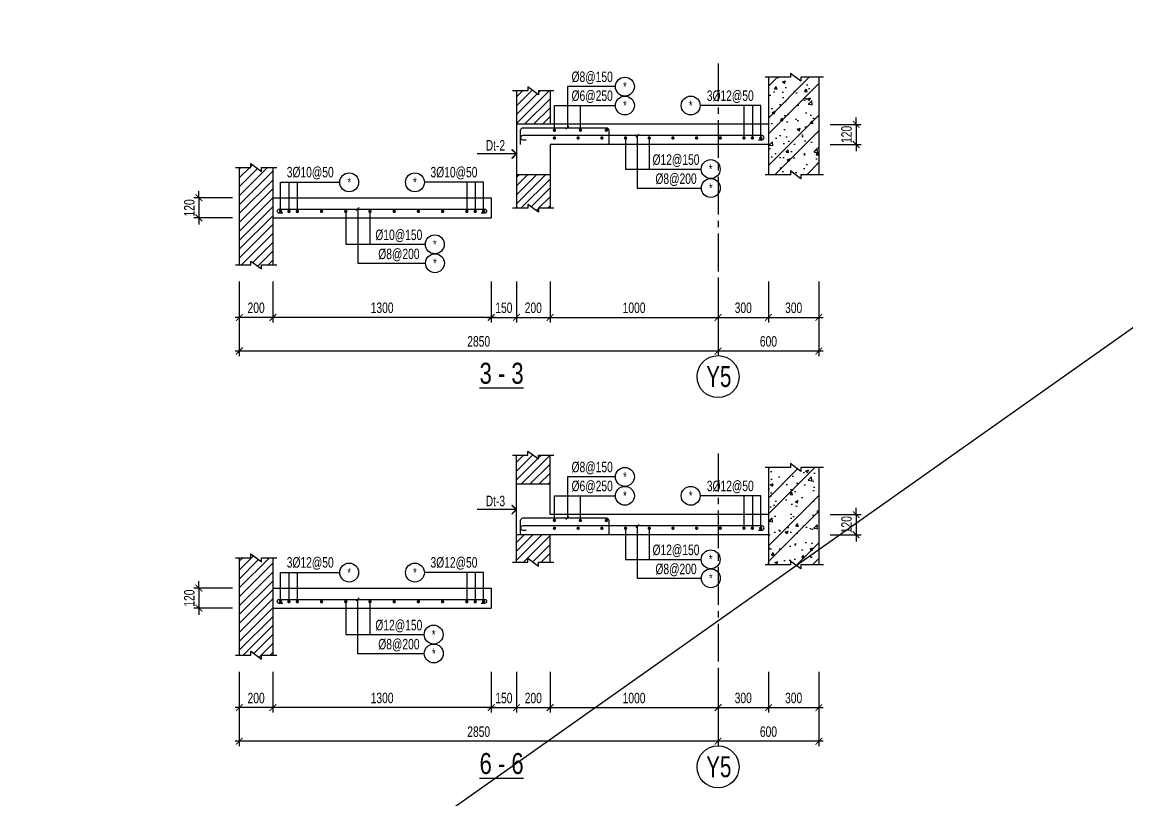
# Model space of a CAD drawing. Header units: millimetres. Extents: x -77370 to 109412, y -14880 to 214694.
# Drawn here: x 1903 to 15058, y 149669 to 158927 of the extents above; entities that cross this region are included whole.
import ezdxf
from ezdxf.enums import TextEntityAlignment as Align

# ---------------------------------------------------------------- set-up
doc = ezdxf.new("R2010")
doc.units = ezdxf.units.MM
doc.header["$LTSCALE"] = 300
doc.header["$MEASUREMENT"] = 0
doc.header["$PDMODE"] = 66
doc.linetypes.add('CENTER2', pattern=[1.125, 0.75, -0.125, 0.125, -0.125])
doc.layers.get('0').update_dxf_attribs({"linetype": 'CONTINUOUS'})
doc.layers.get('DEFPOINTS').update_dxf_attribs({"linetype": 'CONTINUOUS'})
for name, color, linetype in [('CDC.01.AXIS', 160, 'CENTER2'), ('CDC.02.DIM', 1, 'CONTINUOUS'), ('CDC.03.BORDER', 3, 'CONTINUOUS'), ('CDC.05.STEEL', 4, 'CONTINUOUS'), ('CDC.06.TEXT', 2, 'CONTINUOUS'), ('CDC.10.HATCH', 251, 'CONTINUOUS'), ('CDC.11.NOTE', 8, 'CONTINUOUS'), ('CDC.14.STEELNUM', 2, 'CONTINUOUS'), ('KCS_SNODE', 6, 'CONTINUOUS')]:
    doc.layers.add(name, color=color, linetype=linetype)
doc.layers.add('KCS_Plotter', color=11, linetype='CONTINUOUS', plot=False)
doc.styles.add('KCS_SMTEXT', font='arial.ttf', dxfattribs={"width": 0.7})
doc.dimstyles.new('KCS_DIM25', dxfattribs={"dimscale": 2, "dimtxt": 62.5, "dimasz": 40, "dimexe": 30, "dimexo": 0, "dimgap": 25, "dimtad": 1, "dimdec": 0, "dimlfac": 0.5, "dimzin": 13, "dimdsep": 46, "dimtxsty": 'KCS_SMTEXT', "dimblk": 'ARCHTICK', "dimcen": 0, "dimdle": 25, "dimclrd": 1, "dimclre": 1, "dimclrt": 2, "dimadec": 0, "dimazin": 0, "dimtfac": 1, "dimtdec": 0, "dimtix": 1, "dimtmove": 2, "dimatfit": 3, "dimfxl": 1, "dimtolj": 1, "dimtzin": 13, "dimarcsym": 0})
pattern_1 = [(45, (-2412419.23, 1011026.46), (-53.0330086, 53.0330086), [])]
pattern_2 = [(45, (-2412419.23, 1011026.46), (-282.84271, 282.84271), []), (45, (-2412231.73, 1011026.46), (-282.84271, 282.84271), []), (50, (-2412419.23, 1011026.46), (358.63009, -31.376067), [37.5, -412.5]), (355, (-2412419.23, 1011026.46), (-69.375667, 376.096067), [30, -330]), (100.4514, (-2412389.34, 1011023.85), (289.25469, 344.71977), [31.870095, -350.571056]), (46.1842, (-2412419.23, 1011126.46), (533.620524, -82.75951), [56.25, -618.75]), (96.6356, (-2412374.76, 1011119.56), (467.33135, 487.05894), [47.80514, -525.8565]), (351.1842, (-2412419.23, 1011126.46), (467.33097, 487.0593), [45, -495]), (21, (-2412369.23, 1011101.46), (298.453526, -201.309445), [37.5, -412.5]), (326, (-2412369.23, 1011101.46), (121.657666, 362.57502), [30, -330]), (71.4514, (-2412344.36, 1011084.7), (420.111314, 161.26525), [31.870095, -350.571056]), (37.5, (-2412419.23, 1011026.46), (6.0799277, 166.446927), [0, -326, 0, -335, 0, -331.25]), (7.5, (-2412419.23, 1011026.46), (131.534769, 197.205856), [0, -191, 0, -318.5, 0, -126.25]), (327.5, (-2412530.73, 1011026.46), (266.911218, -11.277436), [0, -125, 0, -390, 0, -517.5]), (317.5, (-2412580.73, 1011026.46), (291.593085, 50.052491), [0, -162.5, 0, -259, 0, -367.5])]

# ---------------------------------------------------------------- blocks, each defined once
blk = doc.blocks.new('_ArchTick')
at = {"color": 0, "linetype": 'ByBlock', "const_width": 0.15}
blk.add_lwpolyline([(-0.5, -0.5), (0.5, 0.5)], dxfattribs=at)
blk = doc.blocks.new('*D614')
at = {"layer": 'CDC.02.DIM', "color": 1, "lineweight": -2, "transparency": 16777216}
for p, q in [((4490, 155839), (4490, 155352)), ((4890, 155839), (4890, 155352)), ((4940, 155412), (4440, 155412))]:
    blk.add_line(p, q, dxfattribs=at)
at = {"layer": 'DEFPOINTS', "color": 0, "transparency": 16777216}
for p in [(4490, 155839), (4890, 155839), (4490, 155412)]:
    blk.add_point(p, dxfattribs=at)
at = {"layer": 'CDC.02.DIM', "color": 1, "lineweight": -2, "transparency": 16777216, "xscale": 80, "yscale": 80, "zscale": 80, "rotation": 180}
blk.add_blockref('_ArchTick', (4490, 155412), dxfattribs=at)
at = {"layer": 'CDC.02.DIM', "color": 1, "lineweight": -2, "transparency": 16777216, "xscale": 80, "yscale": 80, "zscale": 80}
blk.add_blockref('_ArchTick', (4890, 155412), dxfattribs=at)
at = {"layer": 'CDC.02.DIM', "color": 2, "transparency": 16777216, "insert": (4690, 155526), "char_height": 125, "attachment_point": 5, "style": 'KCS_SMTEXT'}
blk.add_mtext('\\A1;200', dxfattribs=at)
blk = doc.blocks.new('*D615')
at = {"layer": 'CDC.02.DIM', "color": 1, "lineweight": -2, "transparency": 16777216}
for p, q in [((4409, 156836), (3949, 156836)), ((4009, 156836), (4009, 156916)), ((4009, 156836), (4009, 156596)), ((4409, 156596), (3949, 156596)), ((4009, 156596), (4009, 156516))]:
    blk.add_line(p, q, dxfattribs=at)
at = {"layer": 'DEFPOINTS', "color": 0, "transparency": 16777216}
for p in [(4409, 156836, 0), (4009, 156596), (4409, 156596, 0)]:
    blk.add_point(p, dxfattribs=at)
at = {"layer": 'CDC.02.DIM', "color": 1, "lineweight": -2, "transparency": 16777216, "xscale": 80, "yscale": 80, "zscale": 80}
for p, rotation in [((4009, 156836), 270), ((4009, 156596), 90)]:
    blk.add_blockref('_ArchTick', p, dxfattribs=dict(at, rotation=rotation))
at = {"layer": 'CDC.02.DIM', "color": 2, "transparency": 16777216, "insert": (3895, 156716), "char_height": 125, "attachment_point": 5, "rotation": 90, "style": 'KCS_SMTEXT'}
blk.add_mtext('\\A1;120', dxfattribs=at)
blk = doc.blocks.new('*D581')
at = {"layer": 'CDC.02.DIM', "color": 1, "lineweight": -2, "transparency": 16777216}
for p, q in [((11834, 157710), (11834, 157790)), ((11526, 157710), (11894, 157710)), ((11834, 157710), (11834, 157470)), ((11526, 157470), (11894, 157470)), ((11834, 157470), (11834, 157390))]:
    blk.add_line(p, q, dxfattribs=at)
at = {"layer": 'DEFPOINTS', "color": 0, "transparency": 16777216}
for p in [(11526, 157710, 0), (11526, 157470, 0), (11834, 157470)]:
    blk.add_point(p, dxfattribs=at)
at = {"layer": 'CDC.02.DIM', "color": 1, "lineweight": -2, "transparency": 16777216, "xscale": 80, "yscale": 80, "zscale": 80}
for p, rotation in [((11834, 157710), 270), ((11834, 157470), 90)]:
    blk.add_blockref('_ArchTick', p, dxfattribs=dict(at, rotation=rotation))
at = {"layer": 'CDC.02.DIM', "color": 2, "transparency": 16777216, "insert": (11720, 157590), "char_height": 125, "attachment_point": 5, "rotation": 90, "style": 'KCS_SMTEXT'}
blk.add_mtext('\\A1;120', dxfattribs=at)
blk = doc.blocks.new('*D582')
at = {"layer": 'CDC.02.DIM', "color": 1, "lineweight": -2, "transparency": 16777216}
for p, q in [((10190, 155839), (10190, 155352)), ((10790, 155839), (10790, 155352)), ((10140, 155412), (10840, 155412))]:
    blk.add_line(p, q, dxfattribs=at)
at = {"layer": 'DEFPOINTS', "color": 0, "transparency": 16777216}
for p in [(10190, 155839), (10790, 155839), (10790, 155412)]:
    blk.add_point(p, dxfattribs=at)
at = {"layer": 'CDC.02.DIM', "color": 1, "lineweight": -2, "transparency": 16777216, "xscale": 80, "yscale": 80, "zscale": 80, "rotation": 180}
blk.add_blockref('_ArchTick', (10190, 155412), dxfattribs=at)
at = {"layer": 'CDC.02.DIM', "color": 1, "lineweight": -2, "transparency": 16777216, "xscale": 80, "yscale": 80, "zscale": 80}
blk.add_blockref('_ArchTick', (10790, 155412), dxfattribs=at)
at = {"layer": 'CDC.02.DIM', "color": 2, "transparency": 16777216, "insert": (10490, 155526), "char_height": 125, "attachment_point": 5, "style": 'KCS_SMTEXT'}
blk.add_mtext('\\A1;300', dxfattribs=at)
blk = doc.blocks.new('*D583')
at = {"layer": 'CDC.02.DIM', "color": 1, "lineweight": -2, "transparency": 16777216}
for p, q in [((4890, 155839), (4890, 155352)), ((7490, 155839), (7490, 155352)), ((7540, 155412), (4840, 155412))]:
    blk.add_line(p, q, dxfattribs=at)
at = {"layer": 'DEFPOINTS', "color": 0, "transparency": 16777216}
for p in [(4890, 155839), (7490, 155839, 0), (4890, 155412)]:
    blk.add_point(p, dxfattribs=at)
at = {"layer": 'CDC.02.DIM', "color": 1, "lineweight": -2, "transparency": 16777216, "xscale": 80, "yscale": 80, "zscale": 80, "rotation": 180}
blk.add_blockref('_ArchTick', (4890, 155412), dxfattribs=at)
at = {"layer": 'CDC.02.DIM', "color": 1, "lineweight": -2, "transparency": 16777216, "xscale": 80, "yscale": 80, "zscale": 80}
blk.add_blockref('_ArchTick', (7490, 155412), dxfattribs=at)
at = {"layer": 'CDC.02.DIM', "color": 2, "transparency": 16777216, "insert": (6190, 155526), "char_height": 125, "attachment_point": 5, "style": 'KCS_SMTEXT'}
blk.add_mtext('\\A1;1300', dxfattribs=at)
blk = doc.blocks.new('*D584')
at = {"layer": 'CDC.02.DIM', "color": 1, "lineweight": -2, "transparency": 16777216}
for p, q in [((10190, 155839), (10190, 154952)), ((11390, 155839), (11390, 154952)), ((11440, 155012), (10140, 155012))]:
    blk.add_line(p, q, dxfattribs=at)
at = {"layer": 'DEFPOINTS', "color": 0, "transparency": 16777216}
for p in [(10190, 155839), (11390, 155839, 0), (10190, 155012)]:
    blk.add_point(p, dxfattribs=at)
at = {"layer": 'CDC.02.DIM', "color": 1, "lineweight": -2, "transparency": 16777216, "xscale": 80, "yscale": 80, "zscale": 80, "rotation": 180}
blk.add_blockref('_ArchTick', (10190, 155012), dxfattribs=at)
at = {"layer": 'CDC.02.DIM', "color": 1, "lineweight": -2, "transparency": 16777216, "xscale": 80, "yscale": 80, "zscale": 80}
blk.add_blockref('_ArchTick', (11390, 155012), dxfattribs=at)
at = {"layer": 'CDC.02.DIM', "color": 2, "transparency": 16777216, "insert": (10790, 155126), "char_height": 125, "attachment_point": 5, "style": 'KCS_SMTEXT'}
blk.add_mtext('\\A1;600', dxfattribs=at)
blk = doc.blocks.new('*D585')
at = {"layer": 'CDC.02.DIM', "color": 1, "lineweight": -2, "transparency": 16777216}
for p, q in [((10790, 155839), (10790, 155352)), ((11390, 155839), (11390, 155352)), ((10740, 155412), (11440, 155412))]:
    blk.add_line(p, q, dxfattribs=at)
at = {"layer": 'DEFPOINTS', "color": 0, "transparency": 16777216}
for p in [(10790, 155839, 0), (11390, 155839), (11390, 155412)]:
    blk.add_point(p, dxfattribs=at)
at = {"layer": 'CDC.02.DIM', "color": 1, "lineweight": -2, "transparency": 16777216, "xscale": 80, "yscale": 80, "zscale": 80, "rotation": 180}
blk.add_blockref('_ArchTick', (10790, 155412), dxfattribs=at)
at = {"layer": 'CDC.02.DIM', "color": 1, "lineweight": -2, "transparency": 16777216, "xscale": 80, "yscale": 80, "zscale": 80}
blk.add_blockref('_ArchTick', (11390, 155412), dxfattribs=at)
at = {"layer": 'CDC.02.DIM', "color": 2, "transparency": 16777216, "insert": (11090, 155526), "char_height": 125, "attachment_point": 5, "style": 'KCS_SMTEXT'}
blk.add_mtext('\\A1;300', dxfattribs=at)
blk = doc.blocks.new('*D586')
at = {"layer": 'CDC.02.DIM', "color": 1, "lineweight": -2, "transparency": 16777216}
for p, q in [((7490, 155839), (7490, 155352)), ((7790, 155839), (7790, 155352)), ((7440, 155412), (7840, 155412))]:
    blk.add_line(p, q, dxfattribs=at)
at = {"layer": 'DEFPOINTS', "color": 0, "transparency": 16777216}
for p in [(7490, 155839), (7790, 155839, 0), (7790, 155412)]:
    blk.add_point(p, dxfattribs=at)
at = {"layer": 'CDC.02.DIM', "color": 1, "lineweight": -2, "transparency": 16777216, "xscale": 80, "yscale": 80, "zscale": 80, "rotation": 180}
blk.add_blockref('_ArchTick', (7490, 155412), dxfattribs=at)
at = {"layer": 'CDC.02.DIM', "color": 1, "lineweight": -2, "transparency": 16777216, "xscale": 80, "yscale": 80, "zscale": 80}
blk.add_blockref('_ArchTick', (7790, 155412), dxfattribs=at)
at = {"layer": 'CDC.02.DIM', "color": 2, "transparency": 16777216, "insert": (7640, 155526), "char_height": 125, "attachment_point": 5, "style": 'KCS_SMTEXT'}
blk.add_mtext('\\A1;150', dxfattribs=at)
blk = doc.blocks.new('*D587')
at = {"layer": 'CDC.02.DIM', "color": 1, "lineweight": -2, "transparency": 16777216}
for p, q in [((4490, 155839), (4490, 154952)), ((10190, 155839), (10190, 154952)), ((10240, 155012), (4440, 155012))]:
    blk.add_line(p, q, dxfattribs=at)
at = {"layer": 'DEFPOINTS', "color": 0, "transparency": 16777216}
for p in [(4490, 155839, 0), (10190, 155839, 0), (4490, 155012)]:
    blk.add_point(p, dxfattribs=at)
at = {"layer": 'CDC.02.DIM', "color": 1, "lineweight": -2, "transparency": 16777216, "xscale": 80, "yscale": 80, "zscale": 80, "rotation": 180}
blk.add_blockref('_ArchTick', (4490, 155012), dxfattribs=at)
at = {"layer": 'CDC.02.DIM', "color": 1, "lineweight": -2, "transparency": 16777216, "xscale": 80, "yscale": 80, "zscale": 80}
blk.add_blockref('_ArchTick', (10190, 155012), dxfattribs=at)
at = {"layer": 'CDC.02.DIM', "color": 2, "transparency": 16777216, "insert": (7340, 155126), "char_height": 125, "attachment_point": 5, "style": 'KCS_SMTEXT'}
blk.add_mtext('\\A1;2850', dxfattribs=at)
blk = doc.blocks.new('*D588')
at = {"layer": 'CDC.02.DIM', "color": 1, "lineweight": -2, "transparency": 16777216}
for p, q in [((7790, 155839), (7790, 155352)), ((8190, 155839), (8190, 155352)), ((7740, 155412), (8240, 155412))]:
    blk.add_line(p, q, dxfattribs=at)
at = {"layer": 'DEFPOINTS', "color": 0, "transparency": 16777216}
for p in [(7790, 155839), (8190, 155839, 0), (8190, 155412)]:
    blk.add_point(p, dxfattribs=at)
at = {"layer": 'CDC.02.DIM', "color": 1, "lineweight": -2, "transparency": 16777216, "xscale": 80, "yscale": 80, "zscale": 80, "rotation": 180}
blk.add_blockref('_ArchTick', (7790, 155412), dxfattribs=at)
at = {"layer": 'CDC.02.DIM', "color": 1, "lineweight": -2, "transparency": 16777216, "xscale": 80, "yscale": 80, "zscale": 80}
blk.add_blockref('_ArchTick', (8190, 155412), dxfattribs=at)
at = {"layer": 'CDC.02.DIM', "color": 2, "transparency": 16777216, "insert": (7990, 155526), "char_height": 125, "attachment_point": 5, "style": 'KCS_SMTEXT'}
blk.add_mtext('\\A1;200', dxfattribs=at)
blk = doc.blocks.new('*D589')
at = {"layer": 'CDC.02.DIM', "color": 1, "lineweight": -2, "transparency": 16777216}
for p, q in [((4490, 151194), (4490, 150708)), ((4890, 151194), (4890, 150708)), ((4940, 150768), (4440, 150768))]:
    blk.add_line(p, q, dxfattribs=at)
at = {"layer": 'DEFPOINTS', "color": 0, "transparency": 16777216}
for p in [(4490, 151194), (4890, 151194), (4490, 150768)]:
    blk.add_point(p, dxfattribs=at)
at = {"layer": 'CDC.02.DIM', "color": 1, "lineweight": -2, "transparency": 16777216, "xscale": 80, "yscale": 80, "zscale": 80, "rotation": 180}
blk.add_blockref('_ArchTick', (4490, 150768), dxfattribs=at)
at = {"layer": 'CDC.02.DIM', "color": 1, "lineweight": -2, "transparency": 16777216, "xscale": 80, "yscale": 80, "zscale": 80}
blk.add_blockref('_ArchTick', (4890, 150768), dxfattribs=at)
at = {"layer": 'CDC.02.DIM', "color": 2, "transparency": 16777216, "insert": (4690, 150881), "char_height": 125, "attachment_point": 5, "style": 'KCS_SMTEXT'}
blk.add_mtext('\\A1;200', dxfattribs=at)
blk = doc.blocks.new('*D590')
at = {"layer": 'CDC.02.DIM', "color": 1, "lineweight": -2, "transparency": 16777216}
for p, q in [((4009, 152191), (4009, 152271)), ((4409, 152191), (3949, 152191)), ((4009, 152191), (4009, 151951)), ((4409, 151951), (3949, 151951)), ((4009, 151951), (4009, 151871))]:
    blk.add_line(p, q, dxfattribs=at)
at = {"layer": 'DEFPOINTS', "color": 0, "transparency": 16777216}
for p in [(4409, 152191, 0), (4009, 151951), (4409, 151951, 0)]:
    blk.add_point(p, dxfattribs=at)
at = {"layer": 'CDC.02.DIM', "color": 1, "lineweight": -2, "transparency": 16777216, "xscale": 80, "yscale": 80, "zscale": 80}
for p, rotation in [((4009, 152191), 270), ((4009, 151951), 90)]:
    blk.add_blockref('_ArchTick', p, dxfattribs=dict(at, rotation=rotation))
at = {"layer": 'CDC.02.DIM', "color": 2, "transparency": 16777216, "insert": (3895, 152071), "char_height": 125, "attachment_point": 5, "rotation": 90, "style": 'KCS_SMTEXT'}
blk.add_mtext('\\A1;120', dxfattribs=at)
blk = doc.blocks.new('*D496')
at = {"layer": 'CDC.02.DIM', "color": 1, "lineweight": -2, "transparency": 16777216}
for p, q in [((11834, 153065), (11834, 153145)), ((11526, 153065), (11894, 153065)), ((11834, 153065), (11834, 152825)), ((11526, 152825), (11894, 152825)), ((11834, 152825), (11834, 152745))]:
    blk.add_line(p, q, dxfattribs=at)
at = {"layer": 'DEFPOINTS', "color": 0, "transparency": 16777216}
for p in [(11526, 153065, 0), (11526, 152825, 0), (11834, 152825)]:
    blk.add_point(p, dxfattribs=at)
at = {"layer": 'CDC.02.DIM', "color": 1, "lineweight": -2, "transparency": 16777216, "xscale": 80, "yscale": 80, "zscale": 80}
for p, rotation in [((11834, 153065), 270), ((11834, 152825), 90)]:
    blk.add_blockref('_ArchTick', p, dxfattribs=dict(at, rotation=rotation))
at = {"layer": 'CDC.02.DIM', "color": 2, "transparency": 16777216, "insert": (11720, 152945), "char_height": 125, "attachment_point": 5, "rotation": 90, "style": 'KCS_SMTEXT'}
blk.add_mtext('\\A1;120', dxfattribs=at)
blk = doc.blocks.new('*D497')
at = {"layer": 'CDC.02.DIM', "color": 1, "lineweight": -2, "transparency": 16777216}
for p, q in [((10190, 151194), (10190, 150708)), ((10790, 151194), (10790, 150708)), ((10140, 150768), (10840, 150768))]:
    blk.add_line(p, q, dxfattribs=at)
at = {"layer": 'DEFPOINTS', "color": 0, "transparency": 16777216}
for p in [(10190, 151194), (10790, 151194), (10790, 150768)]:
    blk.add_point(p, dxfattribs=at)
at = {"layer": 'CDC.02.DIM', "color": 1, "lineweight": -2, "transparency": 16777216, "xscale": 80, "yscale": 80, "zscale": 80, "rotation": 180}
blk.add_blockref('_ArchTick', (10190, 150768), dxfattribs=at)
at = {"layer": 'CDC.02.DIM', "color": 1, "lineweight": -2, "transparency": 16777216, "xscale": 80, "yscale": 80, "zscale": 80}
blk.add_blockref('_ArchTick', (10790, 150768), dxfattribs=at)
at = {"layer": 'CDC.02.DIM', "color": 2, "transparency": 16777216, "insert": (10490, 150882), "char_height": 125, "attachment_point": 5, "style": 'KCS_SMTEXT'}
blk.add_mtext('\\A1;300', dxfattribs=at)
blk = doc.blocks.new('*D498')
at = {"layer": 'CDC.02.DIM', "color": 1, "lineweight": -2, "transparency": 16777216}
for p, q in [((4890, 151194), (4890, 150708)), ((7490, 151194), (7490, 150708)), ((7540, 150768), (4840, 150768))]:
    blk.add_line(p, q, dxfattribs=at)
at = {"layer": 'DEFPOINTS', "color": 0, "transparency": 16777216}
for p in [(4890, 151194), (7490, 151194, 0), (4890, 150768)]:
    blk.add_point(p, dxfattribs=at)
at = {"layer": 'CDC.02.DIM', "color": 1, "lineweight": -2, "transparency": 16777216, "xscale": 80, "yscale": 80, "zscale": 80, "rotation": 180}
blk.add_blockref('_ArchTick', (4890, 150768), dxfattribs=at)
at = {"layer": 'CDC.02.DIM', "color": 1, "lineweight": -2, "transparency": 16777216, "xscale": 80, "yscale": 80, "zscale": 80}
blk.add_blockref('_ArchTick', (7490, 150768), dxfattribs=at)
at = {"layer": 'CDC.02.DIM', "color": 2, "transparency": 16777216, "insert": (6190, 150882), "char_height": 125, "attachment_point": 5, "style": 'KCS_SMTEXT'}
blk.add_mtext('\\A1;1300', dxfattribs=at)
blk = doc.blocks.new('*D499')
at = {"layer": 'CDC.02.DIM', "color": 1, "lineweight": -2, "transparency": 16777216}
for p, q in [((10190, 151194), (10190, 150308)), ((11390, 151194), (11390, 150308)), ((11440, 150368), (10140, 150368))]:
    blk.add_line(p, q, dxfattribs=at)
at = {"layer": 'DEFPOINTS', "color": 0, "transparency": 16777216}
for p in [(10190, 151194), (11390, 151194, 0), (10190, 150368)]:
    blk.add_point(p, dxfattribs=at)
at = {"layer": 'CDC.02.DIM', "color": 1, "lineweight": -2, "transparency": 16777216, "xscale": 80, "yscale": 80, "zscale": 80, "rotation": 180}
blk.add_blockref('_ArchTick', (10190, 150368), dxfattribs=at)
at = {"layer": 'CDC.02.DIM', "color": 1, "lineweight": -2, "transparency": 16777216, "xscale": 80, "yscale": 80, "zscale": 80}
blk.add_blockref('_ArchTick', (11390, 150368), dxfattribs=at)
at = {"layer": 'CDC.02.DIM', "color": 2, "transparency": 16777216, "insert": (10790, 150481), "char_height": 125, "attachment_point": 5, "style": 'KCS_SMTEXT'}
blk.add_mtext('\\A1;600', dxfattribs=at)
blk = doc.blocks.new('*D500')
at = {"layer": 'CDC.02.DIM', "color": 1, "lineweight": -2, "transparency": 16777216}
for p, q in [((10790, 151194), (10790, 150708)), ((11390, 151194), (11390, 150708)), ((10740, 150768), (11440, 150768))]:
    blk.add_line(p, q, dxfattribs=at)
at = {"layer": 'DEFPOINTS', "color": 0, "transparency": 16777216}
for p in [(10790, 151194, 0), (11390, 151194), (11390, 150768)]:
    blk.add_point(p, dxfattribs=at)
at = {"layer": 'CDC.02.DIM', "color": 1, "lineweight": -2, "transparency": 16777216, "xscale": 80, "yscale": 80, "zscale": 80, "rotation": 180}
blk.add_blockref('_ArchTick', (10790, 150768), dxfattribs=at)
at = {"layer": 'CDC.02.DIM', "color": 1, "lineweight": -2, "transparency": 16777216, "xscale": 80, "yscale": 80, "zscale": 80}
blk.add_blockref('_ArchTick', (11390, 150768), dxfattribs=at)
at = {"layer": 'CDC.02.DIM', "color": 2, "transparency": 16777216, "insert": (11090, 150882), "char_height": 125, "attachment_point": 5, "style": 'KCS_SMTEXT'}
blk.add_mtext('\\A1;300', dxfattribs=at)
blk = doc.blocks.new('*D501')
at = {"layer": 'CDC.02.DIM', "color": 1, "lineweight": -2, "transparency": 16777216}
for p, q in [((7490, 151194), (7490, 150708)), ((7790, 151194), (7790, 150708)), ((7440, 150768), (7840, 150768))]:
    blk.add_line(p, q, dxfattribs=at)
at = {"layer": 'DEFPOINTS', "color": 0, "transparency": 16777216}
for p in [(7490, 151194), (7790, 151194, 0), (7790, 150768)]:
    blk.add_point(p, dxfattribs=at)
at = {"layer": 'CDC.02.DIM', "color": 1, "lineweight": -2, "transparency": 16777216, "xscale": 80, "yscale": 80, "zscale": 80, "rotation": 180}
blk.add_blockref('_ArchTick', (7490, 150768), dxfattribs=at)
at = {"layer": 'CDC.02.DIM', "color": 1, "lineweight": -2, "transparency": 16777216, "xscale": 80, "yscale": 80, "zscale": 80}
blk.add_blockref('_ArchTick', (7790, 150768), dxfattribs=at)
at = {"layer": 'CDC.02.DIM', "color": 2, "transparency": 16777216, "insert": (7640, 150881), "char_height": 125, "attachment_point": 5, "style": 'KCS_SMTEXT'}
blk.add_mtext('\\A1;150', dxfattribs=at)
blk = doc.blocks.new('*D502')
at = {"layer": 'CDC.02.DIM', "color": 1, "lineweight": -2, "transparency": 16777216}
for p, q in [((4490, 151194), (4490, 150308)), ((10190, 151194), (10190, 150308)), ((10240, 150368), (4440, 150368))]:
    blk.add_line(p, q, dxfattribs=at)
at = {"layer": 'DEFPOINTS', "color": 0, "transparency": 16777216}
for p in [(4490, 151194, 0), (10190, 151194, 0), (4490, 150368)]:
    blk.add_point(p, dxfattribs=at)
at = {"layer": 'CDC.02.DIM', "color": 1, "lineweight": -2, "transparency": 16777216, "xscale": 80, "yscale": 80, "zscale": 80, "rotation": 180}
blk.add_blockref('_ArchTick', (4490, 150368), dxfattribs=at)
at = {"layer": 'CDC.02.DIM', "color": 1, "lineweight": -2, "transparency": 16777216, "xscale": 80, "yscale": 80, "zscale": 80}
blk.add_blockref('_ArchTick', (10190, 150368), dxfattribs=at)
at = {"layer": 'CDC.02.DIM', "color": 2, "transparency": 16777216, "insert": (7340, 150481), "char_height": 125, "attachment_point": 5, "style": 'KCS_SMTEXT'}
blk.add_mtext('\\A1;2850', dxfattribs=at)
blk = doc.blocks.new('*D503')
at = {"layer": 'CDC.02.DIM', "color": 1, "lineweight": -2, "transparency": 16777216}
for p, q in [((7790, 151194), (7790, 150708)), ((8190, 151194), (8190, 150708)), ((7740, 150768), (8240, 150768))]:
    blk.add_line(p, q, dxfattribs=at)
at = {"layer": 'DEFPOINTS', "color": 0, "transparency": 16777216}
for p in [(7790, 151194), (8190, 151194, 0), (8190, 150768)]:
    blk.add_point(p, dxfattribs=at)
at = {"layer": 'CDC.02.DIM', "color": 1, "lineweight": -2, "transparency": 16777216, "xscale": 80, "yscale": 80, "zscale": 80, "rotation": 180}
blk.add_blockref('_ArchTick', (7790, 150768), dxfattribs=at)
at = {"layer": 'CDC.02.DIM', "color": 1, "lineweight": -2, "transparency": 16777216, "xscale": 80, "yscale": 80, "zscale": 80}
blk.add_blockref('_ArchTick', (8190, 150768), dxfattribs=at)
at = {"layer": 'CDC.02.DIM', "color": 2, "transparency": 16777216, "insert": (7990, 150881), "char_height": 125, "attachment_point": 5, "style": 'KCS_SMTEXT'}
blk.add_mtext('\\A1;200', dxfattribs=at)
blk = doc.blocks.new('*D504')
at = {"layer": 'CDC.02.DIM', "color": 1, "lineweight": -2, "transparency": 16777216}
for p, q in [((8190, 155839), (8190, 155352)), ((10190, 155839), (10190, 155352)), ((8140, 155412), (10240, 155412))]:
    blk.add_line(p, q, dxfattribs=at)
at = {"layer": 'DEFPOINTS', "color": 0, "transparency": 16777216}
for p in [(8190, 155839), (10190, 155839, 0), (10190, 155412)]:
    blk.add_point(p, dxfattribs=at)
at = {"layer": 'CDC.02.DIM', "color": 1, "lineweight": -2, "transparency": 16777216, "xscale": 80, "yscale": 80, "zscale": 80, "rotation": 180}
blk.add_blockref('_ArchTick', (8190, 155412), dxfattribs=at)
at = {"layer": 'CDC.02.DIM', "color": 1, "lineweight": -2, "transparency": 16777216, "xscale": 80, "yscale": 80, "zscale": 80}
blk.add_blockref('_ArchTick', (10190, 155412), dxfattribs=at)
at = {"layer": 'CDC.02.DIM', "color": 2, "transparency": 16777216, "insert": (9190, 155526), "char_height": 125, "attachment_point": 5, "style": 'KCS_SMTEXT'}
blk.add_mtext('\\A1;1000', dxfattribs=at)
blk = doc.blocks.new('*D505')
at = {"layer": 'CDC.02.DIM', "color": 1, "lineweight": -2, "transparency": 16777216}
for p, q in [((8190, 151194), (8190, 150708)), ((10190, 151194), (10190, 150708)), ((8140, 150768), (10240, 150768))]:
    blk.add_line(p, q, dxfattribs=at)
at = {"layer": 'DEFPOINTS', "color": 0, "transparency": 16777216}
for p in [(8190, 151194), (10190, 151194, 0), (10190, 150768)]:
    blk.add_point(p, dxfattribs=at)
at = {"layer": 'CDC.02.DIM', "color": 1, "lineweight": -2, "transparency": 16777216, "xscale": 80, "yscale": 80, "zscale": 80, "rotation": 180}
blk.add_blockref('_ArchTick', (8190, 150768), dxfattribs=at)
at = {"layer": 'CDC.02.DIM', "color": 1, "lineweight": -2, "transparency": 16777216, "xscale": 80, "yscale": 80, "zscale": 80}
blk.add_blockref('_ArchTick', (10190, 150768), dxfattribs=at)
at = {"layer": 'CDC.02.DIM', "color": 2, "transparency": 16777216, "insert": (9190, 150881), "char_height": 125, "attachment_point": 5, "style": 'KCS_SMTEXT'}
blk.add_mtext('\\A1;1000', dxfattribs=at)

msp = doc.modelspace()

# ---------------------------------------------------------------- hatches: boundary and pattern name
at = {"layer": 'CDC.10.HATCH'}
h = msp.add_hatch(dxfattribs=at)
h.set_pattern_fill('BETONG', color=256, scale=50)
h.set_pattern_definition(pattern_2)
h.paths.add_polyline_path([(11389.5, 158270.2), (11176.8, 158270.2), (11176.8, 158223.3), (11051.8, 158317), (11051.8, 158270.2), (10789.5, 158270.2), (10789.5, 157110.2), (11051.8, 157110.2), (11051.8, 157157), (11176.8, 157063.3), (11176.8, 157110.2), (11389.5, 157110.2)])
h = msp.add_hatch(dxfattribs=at)
h.set_pattern_fill('ANSI31', color=256, scale=600, style=0)
h.set_pattern_definition(pattern_1)
h.paths.add_polyline_path([(8189.5, 158108.7), (8052, 158108.7), (8052, 158061.9), (7927, 158155.6), (7927, 158108.7), (7789.5, 158108.7), (7789.5, 157710.2), (8189.5, 157710.2)])
h = msp.add_hatch(dxfattribs=at)
h.set_pattern_fill('ANSI31', color=256, scale=600, style=0)
h.set_pattern_definition(pattern_1)
h.paths.add_polyline_path([(4889.5, 157196.3), (4752, 157196.3), (4752, 157149.4), (4627, 157243.1), (4627, 157196.3), (4489.5, 157196.3), (4489.5, 156036.3), (4627, 156036.3), (4627, 156083.1), (4752, 155989.4), (4752, 156036.3), (4889.5, 156036.3)])
h = msp.add_hatch(dxfattribs=at)
h.set_pattern_fill('ANSI31', color=256, scale=600, style=0)
h.set_pattern_definition(pattern_1)
h.paths.add_polyline_path([(8189.5, 157110.2), (7789.5, 157110.2), (7789.5, 156710.9), (7927, 156710.9), (7927, 156757.7), (8052, 156664), (8052, 156710.9), (8189.5, 156710.9)])
h = msp.add_hatch(dxfattribs=at)
h.set_pattern_fill('ANSI31', color=256, scale=600, style=0)
h.set_pattern_definition(pattern_1)
h.paths.add_polyline_path([(8189.5, 153774.2), (8052, 153774.2), (8052, 153727.3), (7927, 153821.1), (7927, 153774.2), (7789.5, 153774.2), (7789.5, 153425.3), (8189.5, 153425.3)])
h = msp.add_hatch(dxfattribs=at)
h.set_pattern_fill('BETONG', color=256, scale=50)
h.set_pattern_definition(pattern_2)
h.paths.add_polyline_path([(11389.5, 153625.3), (11176.8, 153625.3), (11176.8, 153578.5), (11051.8, 153672.2), (11051.8, 153625.3), (10789.5, 153625.3), (10789.5, 152465.3), (11051.8, 152465.3), (11051.8, 152512.2), (11176.8, 152418.5), (11176.8, 152465.3), (11389.5, 152465.3)])
h = msp.add_hatch(dxfattribs=at)
h.set_pattern_fill('ANSI31', color=256, scale=600, style=0)
h.set_pattern_definition(pattern_1)
h.paths.add_polyline_path([(8189.5, 152825.3), (7789.5, 152825.3), (7789.5, 152499.8), (7927, 152499.8), (7927, 152546.7), (8052, 152452.9), (8052, 152499.8), (8189.5, 152499.8)])
h = msp.add_hatch(dxfattribs=at)
h.set_pattern_fill('ANSI31', color=256, scale=600, style=0)
h.set_pattern_definition(pattern_1)
h.paths.add_polyline_path([(4889.5, 152551.4), (4752, 152551.4), (4752, 152504.6), (4627, 152598.3), (4627, 152551.4), (4489.5, 152551.4), (4489.5, 151391.4), (4627, 151391.4), (4627, 151438.3), (4752, 151344.6), (4752, 151391.4), (4889.5, 151391.4)])

# ---------------------------------------------------------------- linework, layer by layer
at = {"layer": 'CDC.01.AXIS', "ltscale": 2}
for p, q in [((10189.5, 158435.4), (10189.5, 155648.9)), ((10189.5, 153790.6), (10189.5, 151004.1))]:
    msp.add_line(p, q, dxfattribs=at)
at = {"layer": 'CDC.02.DIM'}
for centre in [(10189.5, 154707.5, 0), (10189.5, 150062.6, 0)]:
    msp.add_circle(centre, 250, dxfattribs=at)
at = {"layer": 'CDC.03.BORDER'}
for p, q in [((10789.5, 158270.2), (10789.5, 157110.2)), ((11389.5, 158270.2), (11389.5, 157110.2)), ((7789.5, 158108.7), (7789.5, 156710.9, 0)), ((8189.5, 158108.7, 0), (8189.5, 157710.2)), ((10789.5, 157710.2), (7789.5, 157710.2)), ((10789.5, 157470.2), (8189.5, 157470.2)), ((8189.5, 157470.2), (8189.5, 156710.9, 0)), ((4489.5, 157196.3, 0), (4489.5, 156036.3, 0)), ((4889.5, 157196.3, 0), (4889.5, 156036.3, 0)), ((8189.5, 157110.2), (7789.5, 157110.2)), ((4889.5, 156836.3, 0), (7489.5, 156836.3, 0)), ((7489.5, 156836.3, 0), (7489.5, 156596.3, 0)), ((4889.5, 156596.3, 0), (7489.5, 156596.3, 0)), ((7789.5, 152499.8), (7789.5, 153774.2, 0)), ((8189.5, 153065.3), (8189.5, 153774.2, 0)), ((10789.5, 153625.3), (10789.5, 152465.3)), ((11389.5, 153625.3), (11389.5, 152465.3)), ((8189.5, 153425.3, 0), (7789.5, 153425.3)), ((10789.5, 153065.3), (8189.5, 153065.3)), ((10789.5, 152825.3), (7789.5, 152825.3)), ((8189.5, 152499.8, 0), (8189.5, 152825.3)), ((4489.5, 152551.4, 0), (4489.5, 151391.4, 0)), ((4889.5, 152551.4, 0), (4889.5, 151391.4, 0)), ((4889.5, 152191.4, 0), (7489.5, 152191.4, 0)), ((7489.5, 152191.4, 0), (7489.5, 151951.4, 0)), ((4889.5, 151951.4, 0), (7489.5, 151951.4, 0))]:
    msp.add_line(p, q, dxfattribs=at)
at = {"layer": 'CDC.05.STEEL', "elevation": 0}
for points in [[(7839.5, 157470.2), (7839.5, 157640.2, -0.4142136), (7869.5, 157670.2), (8859.5, 157670.2, -0.4142136), (8889.5, 157640.2), (8889.5, 157470.2)], [(5007.3, 156651.9), (4965.4, 156651.9, -1), (4965.4, 156701.4), (7410, 156701.4, -1), (7410, 156651.9), (7368.7, 156651.9)], [(7839.5, 152825.3), (7839.5, 152995.3, -0.4142136), (7869.5, 153025.3), (8859.5, 153025.3, -0.4142136), (8889.5, 152995.3), (8889.5, 152825.3)], [(5007.3, 152007), (4965.4, 152007, -1), (4965.4, 152056.5), (7410, 152056.5, -1), (7410, 152007), (7368.7, 152007)]]:
    msp.add_lwpolyline(points, format="xyb", dxfattribs=at)
at = {"layer": 'CDC.05.STEEL'}
for points in [[(10671.8, 157525.8), (10713.7, 157525.8, 1), (10713.7, 157575.3), (7864.3, 157575.3, 1), (7864.3, 157525.8), (7905.6, 157525.8)], [(10671.8, 152880.9), (10713.7, 152880.9, 1), (10713.7, 152930.4), (7864.3, 152930.4, 1), (7864.3, 152880.9), (7905.6, 152880.9)]]:
    msp.add_lwpolyline(points, format="xyb", dxfattribs=at)
at = {"layer": 'CDC.11.NOTE'}
for p, q in [((8242.1, 157640.2), (8242.1, 157933.7)), ((8242.1, 157933.7), (8968.5, 157933.7)), ((8550.8, 157640.2), (8550.8, 157933.7)), ((9088.3, 157547.6), (9088.3, 157177.1)), ((9227.7, 157575.2), (9227.7, 156952.1)), ((9088.3, 157177.1), (9989.6, 157177.1)), ((9227.7, 156952.1), (9990.8, 156952.1)), ((5757.1, 156673.8, 0), (5757.1, 156281.8, 0)), ((5899.3, 156701.4, 0), (5899.3, 156056.8, 0)), ((5757.1, 156281.8, 0), (6705.1, 156281.8)), ((5899.3, 156056.8, 0), (6706.6, 156056.8)), ((8242.1, 152995.3), (8242.1, 153288.9)), ((8242.1, 153288.9), (8968.5, 153288.9)), ((8550.8, 152995.3), (8550.8, 153288.9)), ((9088.3, 152902.8), (9088.3, 152532.3)), ((9227.7, 152930.4), (9227.7, 152307.3)), ((9088.3, 152532.3), (9989.6, 152532.3)), ((9227.7, 152307.3), (9990.8, 152307.3)), ((5757.1, 152029, 0), (5757.1, 151636.9, 0)), ((5898.4, 152056.5, 0), (5898.4, 151411.9, 0)), ((5757.1, 151636.9, 0), (6691.1, 151636.9)), ((5898.4, 151411.9, 0), (6692.6, 151411.9))]:
    msp.add_line(p, q, dxfattribs=at)
at = {"layer": 'CDC.11.NOTE', "color": 1}
for points in [[(11444.5, 158270.2), (11176.8, 158270.2), (11176.8, 158223.3), (11051.8, 158317), (11051.8, 158270.2), (10750.7, 158270.2)], [(8236.4, 158108.7), (8052, 158108.7), (8052, 158061.9), (7927, 158155.6), (7927, 158108.7), (7742.7, 158108.7)], [(11444.5, 157110.2), (11176.8, 157110.2), (11176.8, 157063.3), (11051.8, 157157), (11051.8, 157110.2), (10750.7, 157110.2)], [(8236.4, 156710.9), (8052, 156710.9), (8052, 156664), (7927, 156757.7), (7927, 156710.9), (7742.7, 156710.9)], [(11444.5, 153625.3), (11176.8, 153625.3), (11176.8, 153578.5), (11051.8, 153672.2), (11051.8, 153625.3), (10750.7, 153625.3)], [(11444.5, 152465.3), (11176.8, 152465.3), (11176.8, 152418.5), (11051.8, 152512.2), (11051.8, 152465.3), (10750.7, 152465.3)]]:
    msp.add_lwpolyline(points, dxfattribs=at)
at = {"layer": 'CDC.11.NOTE', "elevation": 0}
for points in [[(8968.5, 158158.7), (8395.5, 158158.7), (8395.5, 157670.2)], [(4980.5, 156673.8), (4980.5, 157019.8), (5685.7, 157019.8)], [(5080.5, 157019.8), (5080.5, 156673.8)], [(5180.5, 157019.8), (5180.5, 156673.8)], [(7398.6, 156673.8), (7398.6, 157019.8), (6693.4, 157019.8)], [(7198.6, 157019.8), (7198.6, 156673.8)], [(7298.6, 157019.8), (7298.6, 156673.8)], [(6045.4, 156673.8), (6045.4, 156281.8)], [(8968.5, 153513.9), (8395.5, 153513.9), (8395.5, 153025.3)], [(7789.5, 153125.3), (7736.5, 153178.4), (7733, 153174.8), (7784.5, 153125.3), (7733, 153075.8), (7736.5, 153072.3), (7789.5, 153125.3), (7321.8, 153125.3)], [(4980.5, 152029), (4980.5, 152375), (5685.7, 152375)], [(5080.5, 152375), (5080.5, 152029)], [(5180.5, 152375), (5180.5, 152029)], [(7398.6, 152029), (7398.6, 152375), (6693.4, 152375)], [(7198.6, 152375), (7198.6, 152029)], [(7298.6, 152375), (7298.6, 152029)], [(6045.4, 152029), (6045.4, 151636.9)]]:
    msp.add_lwpolyline(points, dxfattribs=at)
at = {"layer": 'CDC.11.NOTE'}
for points in [[(10698.6, 157547.7), (10698.6, 157933.7), (9976.6, 157933.7)], [(10498.6, 157933.7), (10498.6, 157547.7)], [(10598.6, 157933.7), (10598.6, 157547.7)], [(9370.4, 157547.6), (9370.4, 157177.1)], [(7789.5, 157358.1), (7736.5, 157411.1), (7733, 157407.6), (7784.5, 157358.1), (7733, 157308.6), (7736.5, 157305), (7789.5, 157358.1), (7321.8, 157358.1)], [(10698.6, 152902.9), (10698.6, 153288.9), (9976.6, 153288.9)], [(10498.6, 153288.9), (10498.6, 152902.9)], [(10598.6, 153288.9), (10598.6, 152902.9)], [(9370.4, 152902.8), (9370.4, 152532.3)]]:
    msp.add_lwpolyline(points, dxfattribs=at)
at = {"layer": 'CDC.11.NOTE', "color": 3, "elevation": 0}
for points in [[(8414.1, 157688.8), (8377, 157651.7)], [(5917.9, 156719.9), (5880.8, 156682.8)], [(8414.1, 153044), (8377, 153006.8)], [(5916.9, 152075.1), (5879.8, 152038)]]:
    msp.add_lwpolyline(points, dxfattribs=at)
at = {"layer": 'CDC.11.NOTE', "color": 3}
for points in [[(9246.3, 157593.8), (9209.1, 157556.6)], [(9246.3, 152948.9), (9209.1, 152911.8)]]:
    msp.add_lwpolyline(points, dxfattribs=at)
at = {"layer": 'CDC.11.NOTE', "color": 1, "elevation": 0}
for points in [[(4442.7, 157196.3), (4627, 157196.3), (4627, 157243.1), (4752, 157149.4), (4752, 157196.3), (4936.4, 157196.3)], [(4442.7, 156036.3), (4627, 156036.3), (4627, 156083.1), (4752, 155989.4), (4752, 156036.3), (4936.4, 156036.3)], [(7742.7, 153774.2), (7927, 153774.2), (7927, 153821.1), (8052, 153727.3), (8052, 153774.2), (8236.4, 153774.2)], [(4442.7, 152551.4), (4627, 152551.4), (4627, 152598.3), (4752, 152504.6), (4752, 152551.4), (4936.4, 152551.4)], [(7742.7, 152499.8), (7927, 152499.8), (7927, 152546.7), (8052, 152452.9), (8052, 152499.8), (8236.4, 152499.8)], [(4442.7, 151391.4), (4627, 151391.4), (4627, 151438.3), (4752, 151344.6), (4752, 151391.4), (4936.4, 151391.4)]]:
    msp.add_lwpolyline(points, dxfattribs=at)
at = {"layer": 'CDC.14.STEELNUM', "color": 8}
for centre in [(9081, 158158.7), (9081, 157933.7), (9864.1, 157933.7), (10102.1, 157177.1), (5798.2, 157019.8, 0), (6580.9, 157019.8, 0), (10103.3, 156952.1), (6817.6, 156281.8), (6819.1, 156056.8), (9081, 153513.9), (9081, 153288.9), (9864.1, 153288.9), (10102.1, 152532.3), (5798.2, 152375, 0), (6580.9, 152375, 0), (10103.3, 152307.3), (6803.6, 151636.9), (6805.1, 151411.9)]:
    msp.add_circle(centre, 112.5, dxfattribs=at)
at = {"layer": 'KCS_Plotter'}
msp.add_line((0, 144605.5), (46255, 177275.5), dxfattribs=at)
at = {"layer": 'KCS_SNODE', "const_width": 20}
for points in [[(8232.2, 157639.7, 1), (8252.1, 157640.6, 1)], [(8232.2, 157547.1, 1), (8252.1, 157548, 1)], [(8514.2, 157547.1, 1), (8534.2, 157548, 1)], [(8796.3, 157547.1, 1), (8816.3, 157548, 1)], [(9078.3, 157547.1, 1), (9098.3, 157548.1, 1)], [(9360.4, 157547.2, 1), (9380.4, 157548.1, 1)], [(9642.5, 157547.2, 1), (9662.4, 157548.1, 1)], [(9924.5, 157547.2, 1), (9944.5, 157548.1, 1)], [(10206.6, 157547.2, 1), (10226.5, 157548.1, 1)], [(10488.6, 157547.2, 1), (10508.6, 157548.1, 1)], [(10588.6, 157547.2, 1), (10608.6, 157548.1, 1)], [(10688.6, 157547.2, 1), (10708.6, 157548.1, 1)], [(8232.2, 152994.9, 1), (8252.1, 152995.8, 1)], [(8232.2, 152902.3, 1), (8252.1, 152903.2, 1)], [(8514.2, 152902.3, 1), (8534.2, 152903.2, 1)], [(8796.3, 152902.3, 1), (8816.3, 152903.2, 1)], [(9078.3, 152902.3, 1), (9098.3, 152903.2, 1)], [(9360.4, 152902.3, 1), (9380.4, 152903.3, 1)], [(9642.5, 152902.4, 1), (9662.4, 152903.3, 1)], [(9924.5, 152902.4, 1), (9944.5, 152903.3, 1)], [(10206.6, 152902.4, 1), (10226.5, 152903.3, 1)], [(10488.6, 152902.4, 1), (10508.6, 152903.3, 1)], [(10588.6, 152902.4, 1), (10608.6, 152903.3, 1)], [(10688.6, 152902.4, 1), (10708.6, 152903.3, 1)]]:
    msp.add_lwpolyline(points, format="xyb", close=True, dxfattribs=at)
at = {"layer": 'KCS_SNODE', "const_width": 20, "elevation": 0}
for points in [[(8540.9, 157639.7, 1), (8560.8, 157640.6, 1)], [(8849.6, 157639.7, 1), (8869.5, 157640.6, 1)], [(4990.5, 156673.3, -1), (4970.5, 156674.2, -1)], [(5090.5, 156673.3, -1), (5070.5, 156674.2, -1)], [(5190.5, 156673.3, -1), (5170.5, 156674.2, -1)], [(5458.8, 156673.3, 1), (5478.8, 156674.2, 1)], [(5747.1, 156673.3, 1), (5767.1, 156674.2, 1)], [(6035.4, 156673.3, 1), (6055.4, 156674.2, 1)], [(6323.7, 156673.3, 1), (6343.7, 156674.2, 1)], [(6612, 156673.3, 1), (6632, 156674.2, 1)], [(6900.3, 156673.3, 1), (6920.3, 156674.2, 1)], [(7188.6, 156673.3, 1), (7208.6, 156674.2, 1)], [(7288.6, 156673.3, 1), (7308.6, 156674.2, 1)], [(7388.6, 156673.3, 1), (7408.6, 156674.2, 1)], [(8540.9, 152994.9, 1), (8560.8, 152995.8, 1)], [(8849.6, 152994.9, 1), (8869.5, 152995.8, 1)], [(4990.5, 152028.5, -1), (4970.5, 152029.4, -1)], [(5090.5, 152028.5, -1), (5070.5, 152029.4, -1)], [(5190.5, 152028.5, -1), (5170.5, 152029.4, -1)], [(5458.8, 152028.5, 1), (5478.8, 152029.4, 1)], [(5747.1, 152028.5, 1), (5767.1, 152029.4, 1)], [(6035.4, 152028.5, 1), (6055.4, 152029.4, 1)], [(6323.7, 152028.5, 1), (6343.7, 152029.4, 1)], [(6612, 152028.5, 1), (6632, 152029.4, 1)], [(6900.3, 152028.5, 1), (6920.3, 152029.4, 1)], [(7188.6, 152028.5, 1), (7208.6, 152029.4, 1)], [(7288.6, 152028.5, 1), (7308.6, 152029.4, 1)], [(7388.6, 152028.5, 1), (7408.6, 152029.4, 1)]]:
    msp.add_lwpolyline(points, format="xyb", close=True, dxfattribs=at)

# ---------------------------------------------------------------- texts
at = {"layer": 'CDC.02.DIM', "color": 4, "style": 'KCS_SMTEXT', "width": 0.7}
for p in [(10199, 154707.5, 0), (10199, 150062.6, 0)]:
    msp.add_text('Y5', height=250, dxfattribs=at).set_placement(p, align=Align.MIDDLE)
at = {"layer": 'CDC.06.TEXT', "color": 2, "linetype": 'ByBlock', "style": 'KCS_SMTEXT', "width": 0.7}
for s, p in [('%%C8@150', (8445.6, 158276.1)), ('%%C6@250', (8445.6, 158051.1)), ('3%%C12@50', (10055.8, 158051.1)), ('%%C12@150', (9409.4, 157290.3)), ('3%%C10@50', (5054.6, 157141, 0)), ('3%%C10@50', (6766.1, 157141, 0)), ('%%C8@200', (9443.9, 157063.2)), ('%%C10@150', (6109.4, 156395, 0)), ('%%C8@200', (6144.4, 156167.9, 0)), ('%%C8@150', (8445.6, 153631.3)), ('%%C6@250', (8445.6, 153406.3)), ('3%%C12@50', (10055.8, 153406.3)), ('%%C12@150', (9409.4, 152645.5)), ('3%%C12@50', (5054.6, 152496.2, 0)), ('3%%C12@50', (6766.1, 152496.2, 0)), ('%%C8@200', (9443.9, 152418.4)), ('%%C12@150', (6109.4, 151750.1, 0)), ('%%C8@200', (6144.4, 151523.1, 0))]:
    msp.add_text(s, height=125, dxfattribs=at).set_placement(p, align=Align.MIDDLE_LEFT)
at = {"layer": 'CDC.06.TEXT', "color": 7, "linetype": 'ByBlock', "style": 'KCS_SMTEXT', "width": 0.7}
for s, p in [('Dt-2', (7538.9, 157460.3)), ('Dt-3', (7538.9, 153227.5))]:
    msp.add_text(s, height=125, dxfattribs=at).set_placement(p, align=Align.MIDDLE)
at = {"layer": 'CDC.06.TEXT', "color": 4, "style": 'KCS_SMTEXT', "width": 0.75}
for s, p in [('%%U3 - 3', (7612.6, 154747.4, 0)), ('%%U6 - 6', (7612.6, 150102.6, 0))]:
    msp.add_text(s, height=250, dxfattribs=at).set_placement(p, align=Align.MIDDLE)
at = {"layer": 'CDC.14.STEELNUM', "style": 'KCS_SMTEXT', "width": 0.7}
for p in [(9081, 158158.7), (9081, 157933.7), (9864.1, 157933.7), (10102.1, 157177.1), (5798.2, 157019.8, 0), (6580.9, 157019.8, 0), (10103.3, 156952.1), (6817.6, 156281.8), (6819.1, 156056.8), (9081, 153513.9), (9081, 153288.9), (9864.1, 153288.9), (10102.1, 152532.3), (5798.2, 152375, 0), (6580.9, 152375, 0), (10103.3, 152307.3), (6803.6, 151636.9), (6805.1, 151411.9)]:
    msp.add_text('*', height=112.5, dxfattribs=at).set_placement(p, align=Align.MIDDLE)

# ---------------------------------------------------------------- dimensions: what is measured, and where the dimension line sits
at = {"layer": 'CDC.02.DIM'}
for base, p1, p2, angle, picture, middle in [((11833.6, 157470.2, 0), (11526, 157710.2), (11526, 157470.2), 90, '*D581', (11719.7, 157590.2, 0)), ((4008.5, 156596.3, 0), (4408.5, 156836.3, 0), (4408.5, 156596.3, 0), 90, '*D615', (3894.7, 156716.3, 0)), ((4489.5, 155012.5), (10189.5, 155839.3, 0), (4489.5, 155839.3, 0), 180, '*D587', (7339.5, 155126.3)), ((4889.5, 155412.5, 0), (7489.5, 155839.3), (4889.5, 155839.3, 0), 180, '*D583', (6189.5, 155526.3, 0)), ((7789.5, 155412.5), (7489.5, 155839.3), (7789.5, 155839.3, 0), 180, '*D586', (7639.5, 155526.3)), ((8189.5, 155412.5, 0), (7789.5, 155839.3, 0), (8189.5, 155839.3, 0), 180, '*D588', (7989.5, 155526.3, 0)), ((10189.5, 155412.5, 0), (8189.5, 155839.3, 0), (10189.5, 155839.3), 180, '*D504', (9189.5, 155526.3, 0)), ((10189.5, 155012.5, 0), (11389.5, 155839.3), (10189.5, 155839.3, 0), 180, '*D584', (10789.5, 155126.3, 0)), ((11389.5, 155412.5), (10789.5, 155839.3, 0), (11389.5, 155839.3), 180, '*D585', (11089.5, 155526.3)), ((11833.6, 152825.3, 0), (11526, 153065.3), (11526, 152825.3), 90, '*D496', (11719.7, 152945.3, 0)), ((4008.5, 151951.4, 0), (4408.5, 152191.4, 0), (4408.5, 151951.4, 0), 90, '*D590', (3894.7, 152071.4, 0)), ((4489.5, 150367.6), (10189.5, 151194.5, 0), (4489.5, 151194.5, 0), 180, '*D502', (7339.5, 150481.5)), ((4889.5, 150767.6, 0), (7489.5, 151194.5), (4889.5, 151194.5, 0), 180, '*D498', (6189.5, 150881.5, 0)), ((7789.5, 150767.6), (7489.5, 151194.5), (7789.5, 151194.5, 0), 180, '*D501', (7639.5, 150881.5)), ((8189.5, 150767.6, 0), (7789.5, 151194.5, 0), (8189.5, 151194.5, 0), 180, '*D503', (7989.5, 150881.5, 0)), ((10189.5, 150767.6, 0), (8189.5, 151194.5, 0), (10189.5, 151194.5), 180, '*D505', (9189.5, 150881.5, 0)), ((10189.5, 150367.6, 0), (11389.5, 151194.5), (10189.5, 151194.5, 0), 180, '*D499', (10789.5, 150481.5, 0)), ((11389.5, 150767.6), (10789.5, 151194.5, 0), (11389.5, 151194.5), 180, '*D500', (11089.5, 150881.5))]:
    dim = msp.add_linear_dim(base=base, p1=p1, p2=p2, angle=angle, dimstyle='KCS_DIM25', dxfattribs=at)
    dim.commit()
    dim.dimension.update_dxf_attribs({"geometry": picture, "text_midpoint": middle})
for base, p1, p2, picture, middle in [((4489.5, 155412.5, 0), (4889.5, 155839.3, 0), (4489.5, 155839.3, 0), '*D614', (4689.5, 155526.3, 0)), ((10789.5, 155412.5, 0), (10189.5, 155839.3, 0), (10789.5, 155839.3, 0), '*D582', (10489.5, 155526.3, 0)), ((4489.5, 150767.6, 0), (4889.5, 151194.5, 0), (4489.5, 151194.5, 0), '*D589', (4689.5, 150881.5, 0)), ((10789.5, 150767.6, 0), (10189.5, 151194.5, 0), (10789.5, 151194.5, 0), '*D497', (10489.5, 150881.5, 0))]:
    dim = msp.add_linear_dim(base=base, p1=p1, p2=p2, dimstyle='KCS_DIM25', dxfattribs=at)
    dim.commit()
    dim.dimension.update_dxf_attribs({"geometry": picture, "text_midpoint": middle})

doc.saveas('drawing.dxf')
